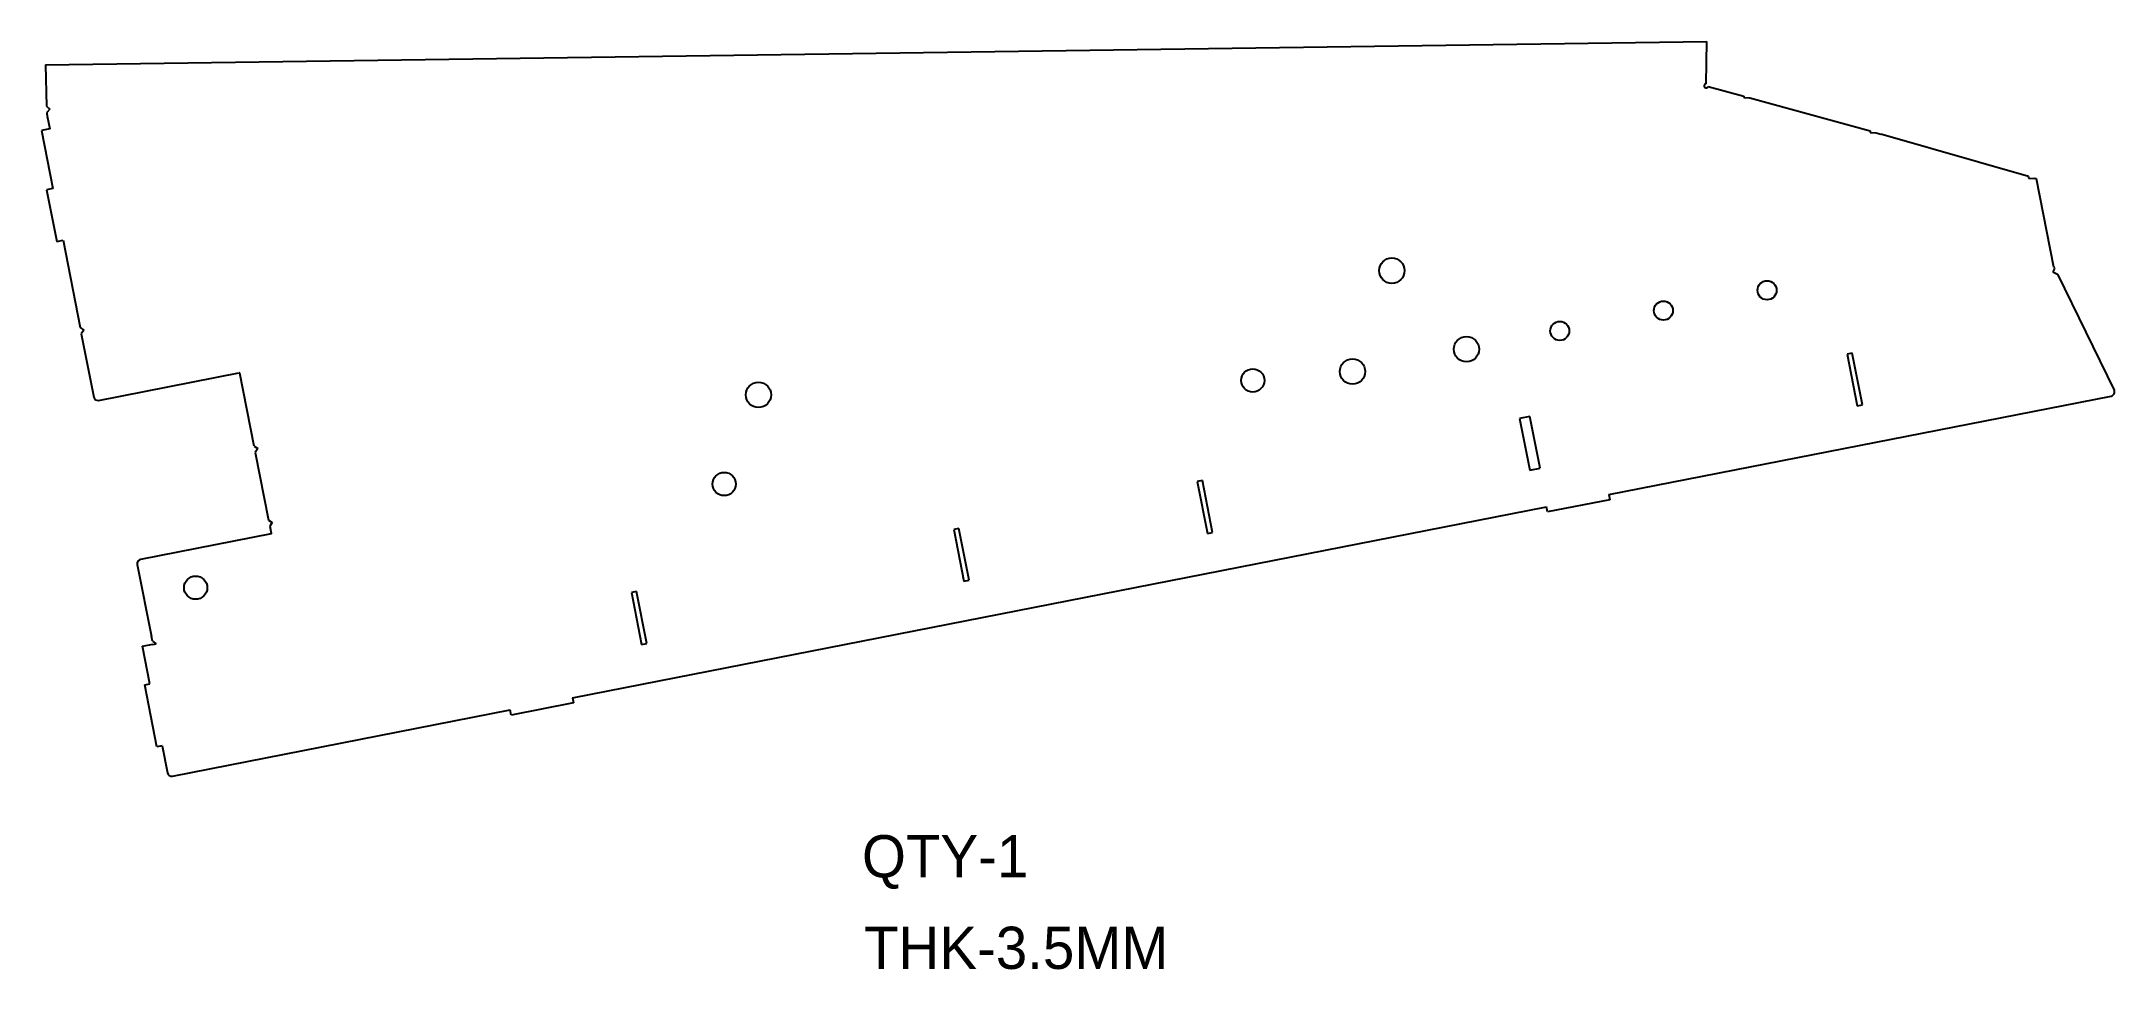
# Model space of a CAD drawing. Header units: millimetres. Extents: x -36 to 946, y -316 to 123.
import ezdxf

# ---------------------------------------------------------------- set-up
doc = ezdxf.new("R2010")
doc.units = ezdxf.units.MM
doc.styles.add('ACISOGDT', font='amgdt.shx')

msp = doc.modelspace()

# ---------------------------------------------------------------- linework, layer by layer
at = {"color": 7, "linetype": 'Continuous', "lineweight": 25}
for p, q in [((-34.09, 112.27), (752.49, 123.35)), ((752.26, 103.35), (752.49, 123.35)), ((-34.09, 112.27), (-33.48, 92.78)), ((753.21, 102.06), (770.02, 97.44)), ((-33.39, 89.78), (-33.38, 89.65)), ((772.91, 96.64), (829.83, 80.98)), ((-32.02, 82.01), (-35.94, 81.24)), ((-35.94, 81.24), (-30.55, 53.75)), ((-33.2, 88.04), (-32.02, 82.01)), ((904.89, 59.36), (834.86, 79.53)), ((-30.55, 53.75), (-33.5, 53.17)), ((-33.5, 53.17), (-28.69, 28.64)), ((908.69, 58.27), (907.77, 58.53)), ((916.87, 16.53), (908.69, 58.27)), ((-28.69, 28.64), (-25.74, 29.22)), ((-25.74, 29.22), (-17.65, -12.07)), ((916.87, 16.53), (917.16, 15.94)), ((918.48, 13.25), (945.36, -41.64)), ((-17.07, -15.02), (-11.2, -44.95)), ((821.36, -24.19), (818.91, -24.67)), ((818.91, -24.67), (823.72, -49.2)), ((826.17, -48.72), (821.36, -24.19)), ((-8.86, -46.53), (57.58, -33.5)), ((64.69, -68.19), (57.93, -33.74)), ((706.08, -91.12), (943.95, -44.48)), ((823.72, -49.2), (826.17, -48.72)), ((668.76, -54.11), (663.86, -55.07)), ((663.86, -55.07), (668.67, -79.6)), ((673.57, -78.64), (668.76, -54.11)), ((513.72, -84.51), (511.26, -84.99)), ((511.26, -84.99), (516.07, -109.52)), ((518.53, -109.04), (513.72, -84.51)), ((668.67, -79.6), (673.57, -78.64)), ((215.42, -187.32), (676.64, -96.89)), ((677.12, -99.34), (676.64, -96.89)), ((706.56, -93.57), (677.12, -99.34)), ((706.08, -91.12), (706.56, -93.57)), ((72.13, -106.14), (72.13, -106.14)), ((398.41, -107.11), (395.96, -107.6)), ((395.96, -107.6), (400.77, -132.13)), ((403.22, -131.65), (398.41, -107.11)), ((516.07, -109.52), (518.53, -109.04)), ((9.42, -124.17), (16.12, -158.34)), ((245.82, -137.03), (243.36, -137.51)), ((250.63, -161.57), (245.82, -137.03)), ((400.77, -132.13), (403.22, -131.65)), ((243.36, -137.51), (248.17, -162.05)), ((11.93, -162.94), (16.84, -161.97)), ((15.41, -180.68), (11.93, -162.94)), ((16.56, -160.58), (16.12, -158.34)), ((16.85, -162.05), (16.84, -161.97)), ((248.17, -162.05), (250.63, -161.57)), ((12.96, -181.16), (15.41, -180.68)), ((18.73, -210.6), (12.96, -181.16)), ((26.03, -224.45), (185.98, -193.09)), ((186.47, -195.55), (185.98, -193.09)), ((215.91, -189.77), (186.47, -195.55)), ((215.42, -187.32), (215.91, -189.77)), ((21.18, -210.12), (18.73, -210.6)), ((21.18, -210.12), (23.68, -222.88))]:
    msp.add_line(p, q, dxfattribs=at)
for p, q in [((-33.48, 92.78), (-31.93, 91.3)), ((-31.93, 91.3), (-33.39, 89.78)), ((770.02, 97.44), (769.98, 96.83)), ((769.98, 96.83), (772.91, 96.64)), ((829.83, 80.98), (829.81, 80.29)), ((829.81, 80.29), (832.72, 80.16)), ((832.72, 80.16), (834.86, 79.53)), ((904.89, 59.36), (904.86, 58.66)), ((904.86, 58.66), (907.77, 58.53)), ((917.16, 15.94), (916.35, 14.31)), ((916.35, 14.31), (918.48, 13.25)), ((-17.65, -12.07), (-15.87, -13.34)), ((-15.87, -13.34), (-17.07, -15.02)), ((64.69, -68.19), (66.45, -69.38)), ((66.45, -69.38), (65.26, -71.14)), ((65.26, -71.14), (71.55, -103.2)), ((71.55, -103.2), (73.31, -104.38)), ((73.31, -104.38), (72.13, -106.14)), ((16.56, -160.58), (18.32, -161.77)), ((16.85, -162.05), (18.32, -161.77))]:
    msp.add_line(p, q)
msp.add_lwpolyline([(72.13, -106.14), (72.75, -109.33), (72.83, -109.7), (11, -121.82)])
for centre, radius in [((603.42, 14.86), 6), ((781.03, 5.57), 4.5), ((731.96, -4.05), 4.5), ((682.9, -13.67), 4.5), ((638.74, -22.33), 6), ((584.77, -32.91), 6), ((303.51, -43.94), 6), ((537.54, -37.08), 5.5), ((287.3, -86.14), 5.5), ((37.06, -135.2), 5.5)]:
    msp.add_circle(centre, radius, dxfattribs=at)
for centre, radius, start, end in [((752.25, 102.35), 1, 89.3509, 343.63659), ((-23.39, 89.96), 10, 181.78102, 191.09303), ((57.64, -33.79), 0.3, 11.09303, 101.09303), ((-9.24, -44.56), 2, 191.09303, 281.09303), ((943.56, -42.52), 2, 281.09303, 26.09303), ((11.39, -123.78), 2, 101.09303, 191.09303), ((25.65, -222.49), 2, 191.09303, 281.09303)]:
    msp.add_arc(centre, radius, start, end, dxfattribs=at)

# ---------------------------------------------------------------- texts
at = {"lineweight": 25, "ltscale": 5, "char_height": 20, "attachment_point": 1, "style": 'ACISOGDT'}
for s, insert in [('QTY-1', (352.54, -252.34)), ('THK-3.5MM', (353.5, -295.67))]:
    msp.add_mtext_dynamic_manual_height_columns(s, width=5.6359, gutter_width=15.88, heights=[0], dxfattribs=dict(at, insert=insert))

doc.saveas('drawing.dxf')
